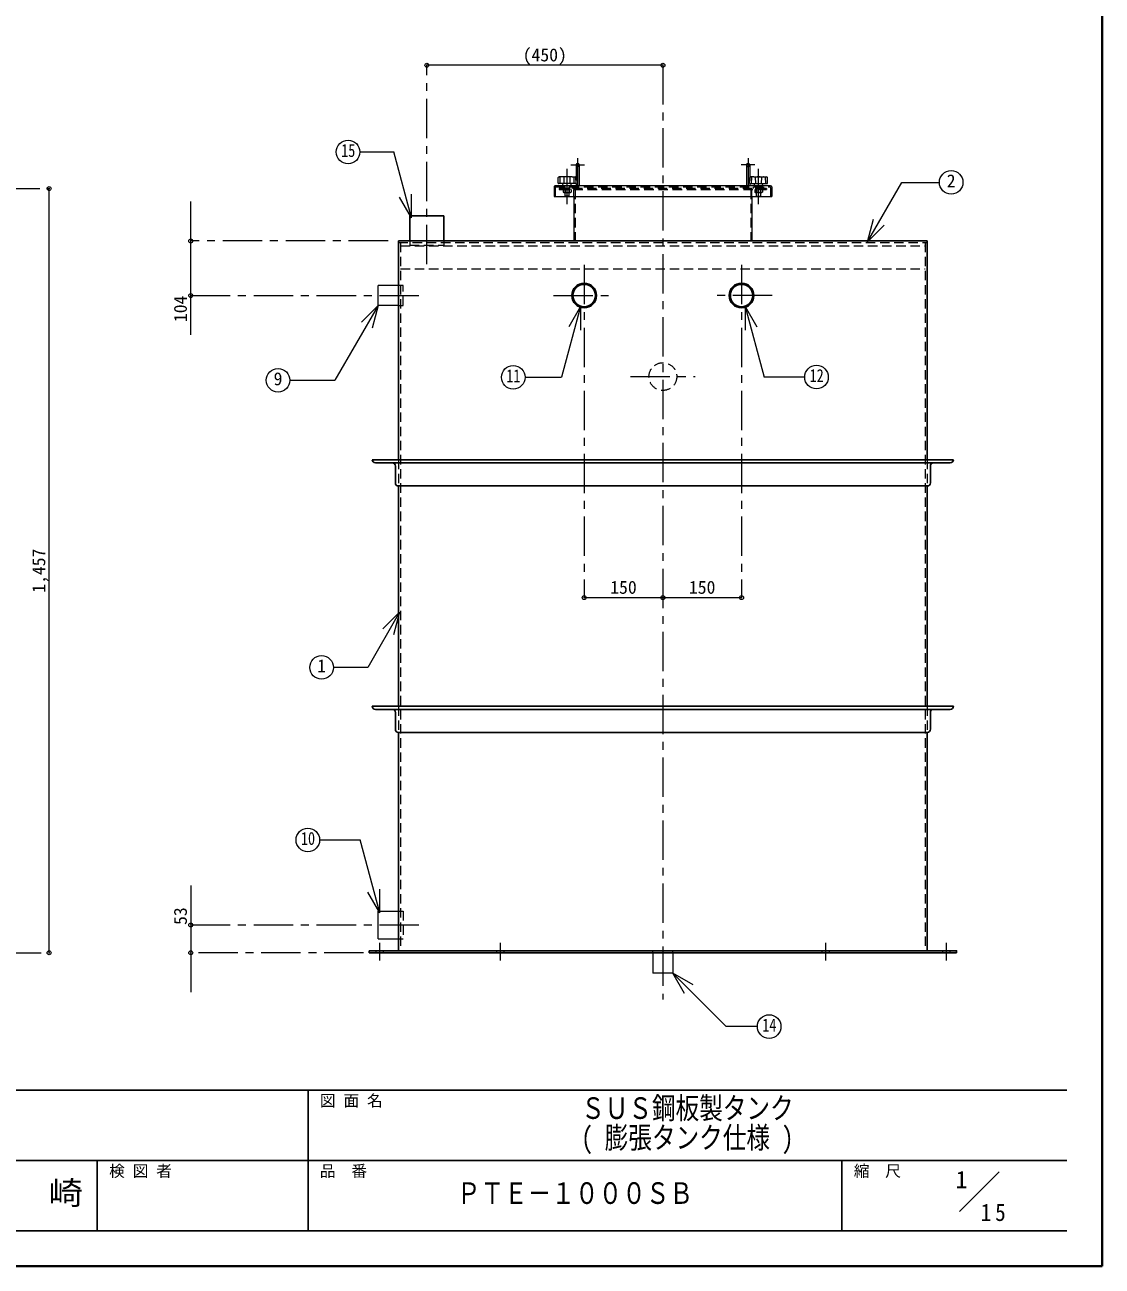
# Model space of a CAD drawing. Units: millimetres at full size, sheet at 1:15. Extents: x -3184 to 2891, y -2037 to 2178.
# Drawn here: x 837 to 2891, y -2037 to 329 of the extents above; entities that cross this region are included whole.
import ezdxf
from ezdxf.enums import TextEntityAlignment as Align

# ---------------------------------------------------------------- set-up
doc = ezdxf.new("R2010")
doc.units = ezdxf.units.MM
doc.header["$LTSCALE"] = 15
doc.header["$PDMODE"] = 32
doc.header["$PDSIZE"] = 7.5
doc.linetypes.add('CHAIN1', pattern=[8, 5, -1, 1, -1])
doc.linetypes.add('DASHED1', pattern=[1.8, 1.2, -0.6])
doc.layers.add('0-0', color=7, linetype='Continuous', lineweight=18)
doc.styles.add('ＭＳ ゴシック', font='')
doc.styles.get('ＭＳ ゴシック').set_extended_font_data('MS Gothic')

msp = doc.modelspace()

# ---------------------------------------------------------------- linework, layer by layer
at = {"layer": '0-0', "color": 1, "lineweight": 40}
for q in [(2890.8, 2177.87), (-3184.2, -2037.13)]:
    msp.add_line((2890.8, -2037.13), q, dxfattribs=at)
at = {"layer": '0-0', "color": 4, "lineweight": 9}
for p, q in [((2053.3, 252.37), (1603.3, 252.37)), ((1887.8, 62.37), (1887.8, 32.87)), ((1893.8, 62.37), (1893.8, 22.37)), ((2212.8, 62.37), (2212.8, 22.37)), ((2218.8, 62.37), (2218.8, 32.87)), ((1887.8, 27.24), (1887.8, 22.37)), ((2218.8, 27.24), (2218.8, 22.37)), ((883.3, -1439.63), (883.3, 17.37)), ((1883.8, 2.37), (1883.8, -82.63)), ((2222.8, 2.37), (2222.8, -82.63)), ((1153.3, -261.63), (1153.3, -7.63)), ((1153.3, -1311.63), (1153.3, -1514.63))]:
    msp.add_line(p, q, dxfattribs=at)
at = {"layer": '0-0', "color": 4, "linetype": 'CHAIN1', "lineweight": 9}
for p, q in [((1603.3, -126.63), (1603.3, 252.37)), ((2053.3, 252.37), (2053.3, -1528.63)), ((1890.8, 75.37), (1890.8, 22.37)), ((2215.8, 75.37), (2215.8, 22.37)), ((1870.8, -12.63), (1870.8, 54.97)), ((1877.8, 62.37), (1903.8, 62.37)), ((2228.8, 62.37), (2202.8, 62.37)), ((2235.8, -12.63), (2235.8, 54.97)), ((70.8, 17.37), (883.3, 17.37)), ((1529.3, -82.63), (1153.3, -82.63)), ((1903.3, -128.13), (1903.3, -762.63)), ((2203.3, -128.13), (2203.3, -762.63)), ((1153.3, -186.63), (1593.3, -186.63)), ((1844.8, -186.63), (1961.8, -186.63)), ((2261.8, -186.63), (2144.8, -186.63)), ((1991.8, -341.13), (2114.8, -341.13)), ((1153.3, -1386.63), (1593.3, -1386.63)), ((433.3, -1439.63), (883.3, -1439.63)), ((1482.8, -1439.63), (1153.3, -1439.63)), ((1513.3, -1420.63), (1513.3, -1454.63)), ((1743.3, -1420.63), (1743.3, -1454.63)), ((2363.3, -1420.63), (2363.3, -1454.63)), ((2593.3, -1420.63), (2593.3, -1454.63))]:
    msp.add_line(p, q, dxfattribs=at)
at = {"layer": '0-0'}
for p, q in [((1475.67, 87.04), (1540.21, 87.04)), ((1573.81, -38.35), (1540.21, 87.04)), ((1853.63, 27.58), (1853.97, 38.1)), ((1887.57, 27.17), (1854.03, 27.17)), ((1861.39, 39.96), (1855.48, 39.65)), ((1857.25, 27.17), (1857.64, 38.81)), ((1879.79, 39.97), (1861.81, 39.97)), ((1863.17, 22.74), (1862.8, 27.17)), ((1865.31, 27.17), (1864.93, 38.81)), ((1876.28, 27.17), (1876.67, 38.81)), ((1878.43, 22.74), (1878.8, 27.17)), ((1880.21, 39.96), (1886.11, 39.65)), ((1884.35, 27.17), (1883.96, 38.81)), ((1887.97, 27.58), (1887.63, 38.1)), ((2218.63, 27.58), (2218.97, 38.1)), ((2219.03, 27.17), (2252.57, 27.17)), ((2226.39, 39.96), (2220.48, 39.65)), ((2222.25, 27.17), (2222.64, 38.81)), ((2226.81, 39.97), (2244.79, 39.97)), ((2228.17, 22.74), (2227.8, 27.17)), ((2230.31, 27.17), (2229.93, 38.81)), ((2241.28, 27.17), (2241.67, 38.81)), ((2243.43, 22.74), (2243.8, 27.17)), ((2245.21, 39.96), (2251.11, 39.65)), ((2249.35, 27.17), (2248.96, 38.81)), ((2252.97, 27.58), (2252.63, 38.1)), ((1573.81, -38.35), (1551.31, 0.62)), ((1573.81, -38.35), (1573.81, 6.65)), ((1845.8, 20.37), (1845.8, 2.37)), ((1845.8, 2.37), (2260.8, 2.37)), ((2258.8, 22.37), (1847.8, 22.37)), ((2260.8, 20.37), (2260.8, 2.37)), ((2443.45, -84.26), (2455.09, -40.79)), ((2443.45, -84.26), (2475.27, -52.44)), ((1510.3, -205.63), (1510.3, -167.63)), ((1549.3, -167.63), (1510.3, -167.63)), ((1510.63, -205.36), (1428.13, -348.25)), ((1510.63, -205.36), (1478.81, -237.18)), ((1510.63, -205.36), (1498.98, -248.82)), ((1549.3, -205.63), (1510.3, -205.63)), ((1896.47, -207.57), (1860.32, -342.5)), ((1896.47, -207.57), (1873.97, -246.54)), ((1896.47, -207.57), (1896.47, -252.57)), ((2210.12, -207.57), (2210.12, -252.57)), ((2210.12, -207.57), (2232.62, -246.54)), ((2210.12, -207.57), (2246.17, -342.09)), ((1342.18, -348.25), (1428.13, -348.25)), ((1790.57, -342.5), (1860.32, -342.5)), ((2323.65, -342.09), (2246.17, -342.09)), ((1551.39, -790.32), (1490.57, -895.65)), ((1551.39, -790.32), (1519.57, -822.14)), ((1551.39, -790.32), (1539.74, -833.78)), ((1490.57, -895.65), (1425.21, -895.65)), ((1398.94, -1224.57), (1476.31, -1224.57)), ((1513.46, -1363.21), (1476.31, -1224.57)), ((1513.46, -1363.21), (1490.96, -1324.24)), ((1513.46, -1363.21), (1513.46, -1318.21)), ((1510.3, -1413.13), (1510.3, -1360.13)), ((1510.3, -1360.13), (1549.3, -1360.13)), ((1510.3, -1413.13), (1549.3, -1413.13)), ((2034.3, -1439.63), (2034.3, -1478.63)), ((2072.3, -1439.63), (2072.3, -1478.63)), ((2072.3, -1478.63), (2034.3, -1478.63)), ((2071.59, -1477.91), (2110.56, -1500.41)), ((2071.59, -1477.91), (2094.09, -1516.88)), ((2071.59, -1477.91), (2174, -1580.31)), ((2233.4, -1580.31), (2174, -1580.31)), ((2618.97, -1932.89), (2694.73, -1857.13))]:
    msp.add_line(p, q, dxfattribs=at)
at = {"layer": '0-0', "color": 4, "linetype": 'DASHED1', "lineweight": 9}
for p, q in [((1847.8, 19.37), (1847.8, 2.37)), ((1848.8, 20.37), (2257.8, 20.37)), ((1855.8, 17.37), (1855.8, 15.37)), ((2250.8, 17.37), (1855.8, 17.37)), ((1855.8, 15.37), (2250.8, 15.37)), ((1860.8, 17.37), (1860.8, 20.37)), ((1864.55, 9.87), (1877.05, 9.87)), ((1865.8, 15.37), (1865.8, 22.37)), ((1866.8, 2.87), (1866.8, 22.37)), ((1874.8, 2.87), (1866.8, 2.87)), ((1867.3, 2.37), (1866.8, 2.87)), ((1867.05, 15.07), (1867.05, 10.37)), ((1874.8, 2.87), (1874.3, 2.37)), ((1874.55, 15.07), (1874.55, 10.37)), ((1874.8, 2.87), (1874.8, 22.37)), ((1875.8, 15.37), (1875.8, 22.37)), ((1880.8, 17.37), (1880.8, 20.37)), ((1883.8, 2.37), (1883.8, 14.37)), ((1885.8, 15.37), (1885.8, -85.63)), ((2220.8, 15.37), (2220.8, -85.63)), ((2222.8, 2.37), (2222.8, 14.37)), ((2225.8, 17.37), (2225.8, 20.37)), ((2242.05, 9.87), (2229.55, 9.87)), ((2230.8, 15.37), (2230.8, 22.37)), ((2231.8, 2.87), (2231.8, 22.37)), ((2231.8, 2.87), (2239.8, 2.87)), ((2231.8, 2.87), (2232.3, 2.37)), ((2232.05, 15.07), (2232.05, 10.37)), ((2239.3, 2.37), (2239.8, 2.87)), ((2239.55, 15.07), (2239.55, 10.37)), ((2239.8, 2.87), (2239.8, 22.37)), ((2240.8, 15.37), (2240.8, 22.37)), ((2245.8, 17.37), (2245.8, 20.37)), ((2250.8, 17.37), (2250.8, 15.37)), ((2258.8, 19.37), (2258.8, 2.37)), ((1553.3, -91.63), (2553.3, -91.63)), ((1553.3, -135.63), (2553.3, -135.63)), ((1558.3, -167.63), (1549.3, -167.63)), ((1558.3, -205.63), (1558.3, -167.63)), ((1549.3, -205.63), (1558.3, -205.63)), ((1549.3, -1360.13), (1558.3, -1360.13)), ((1558.3, -1360.13), (1558.3, -1413.13)), ((1549.3, -1413.13), (1558.3, -1413.13)), ((1506.3, -1435.63), (1506.3, -1439.63)), ((1520.3, -1435.63), (1520.3, -1439.63)), ((2034.3, -1439.63), (2034.3, -1435.63)), ((2072.3, -1439.63), (2072.3, -1435.63)), ((2586.3, -1435.63), (2586.3, -1439.63)), ((2600.3, -1435.63), (2600.3, -1439.63))]:
    msp.add_line(p, q, dxfattribs=at)
at = {"layer": '0-0', "color": 5, "lineweight": 25}
for p, q in [((1635.8, -82.63), (1635.8, -34.63)), ((1549.3, -82.63), (2557.3, -82.63)), ((1549.3, -82.63), (1549.3, -499.63)), ((2557.3, -82.63), (2557.3, -499.63)), ((2607.3, -499.63), (1499.3, -499.63)), ((2601.3, -505.63), (1505.3, -505.63)), ((1543.3, -543.63), (1543.3, -511.63)), ((2563.3, -543.63), (2563.3, -511.63)), ((1549.3, -549.63), (2557.3, -549.63)), ((1549.3, -549.63), (1549.3, -969.63)), ((2557.3, -550.13), (2557.3, -969.63)), ((2607.3, -969.63), (1499.3, -969.63)), ((2601.3, -975.63), (1505.3, -975.63)), ((1543.3, -1013.63), (1543.3, -981.63)), ((2563.3, -1013.63), (2563.3, -981.63)), ((1549.3, -1019.63), (2557.3, -1019.63)), ((1549.3, -1019.63), (1549.3, -1435.63)), ((2557.3, -1019.63), (2557.3, -1435.63)), ((1493.3, -1435.63), (1493.3, -1439.63)), ((1493.3, -1439.63), (2613.3, -1439.63))]:
    msp.add_line(p, q, dxfattribs=at)
at = {"layer": '0-0', "linetype": 'DASHED1'}
for p, q in [((1549.3, -85.63), (2557.3, -85.63)), ((1553.3, -85.63), (1553.3, -1435.63)), ((1635.8, -82.63), (1635.8, -90.63)), ((2553.3, -85.63), (2553.3, -1435.63)), ((1549.3, -499.63), (1549.3, -549.63)), ((2557.3, -499.63), (2557.3, -549.63)), ((1549.3, -969.63), (1549.3, -1019.63)), ((2557.3, -969.63), (2557.3, -1019.63)), ((1736.3, -1435.63), (1736.3, -1439.63)), ((1750.3, -1435.63), (1750.3, -1439.63)), ((2356.3, -1435.63), (2356.3, -1439.63)), ((2370.3, -1435.63), (2370.3, -1439.63))]:
    msp.add_line(p, q, dxfattribs=at)
at = {"layer": '0-0', "color": 6, "lineweight": 25}
for p, q in [((-3116.7, -1701.77), (2823.3, -1701.77)), ((1376.87, -1969.63), (1376.87, -1701.77)), ((2823.3, -1835.7), (-230.27, -1835.7)), ((975.08, -1969.63), (975.08, -1835.7)), ((2394.73, -1969.63), (2394.73, -1835.7)), ((2823.3, -1969.63), (-3116.7, -1969.63))]:
    msp.add_line(p, q, dxfattribs=at)
at = {"layer": '0-0'}
msp.add_lwpolyline([(2443.45, -84.26), (2508.91, 29.12), (2580.4, 29.12)], dxfattribs=at)
at = {"layer": '0-0', "color": 4, "linetype": 'DASHED1', "lineweight": 9}
for points in [[(1863.32, 15.07), (1863.32, 10.37), (1864.55, 9.87)], [(1878.28, 15.07), (1878.28, 10.37), (1877.05, 9.87)], [(2228.32, 15.07), (2228.32, 10.37), (2229.55, 9.87)], [(2243.28, 15.07), (2243.28, 10.37), (2242.05, 9.87)]]:
    msp.add_lwpolyline(points, dxfattribs=at)
at = {"layer": '0-0', "color": 5, "lineweight": 25}
for points in [[(1570.8, -82.63), (1570.8, -34.63), (1635.8, -34.63)], [(1493.3, -1435.63), (2613.3, -1435.63), (2613.3, -1439.63)]]:
    msp.add_lwpolyline(points, dxfattribs=at)
at = {"layer": '0-0', "linetype": 'DASHED1'}
msp.add_lwpolyline([(1570.8, -82.63), (1570.8, -90.63), (1635.8, -90.63)], dxfattribs=at)
at = {"layer": '0-0', "color": 4, "lineweight": 9}
msp.add_lwpolyline([(1903.3, -762.63), (2053.3, -762.63), (2203.3, -762.63)], dxfattribs=at)
at = {"layer": '0-0'}
for centre in [(1453.17, 87.04), (2602.9, 29.12), (1319.68, -348.25), (1768.07, -342.5), (2346.15, -342.09), (1402.71, -895.65), (1376.44, -1224.57), (2255.9, -1580.31)]:
    msp.add_circle(centre, 22.5, dxfattribs=at)
at = {"layer": '0-0', "color": 5, "lineweight": 25}
for centre, radius in [((1903.3, -186.63), 23.5), ((1903.3, -186.63), 21.35), ((2203.3, -186.63), 23.5), ((2203.3, -186.63), 21.35)]:
    msp.add_circle(centre, radius, dxfattribs=at)
at = {"layer": '0-0', "color": 4, "linetype": 'DASHED1', "lineweight": 9}
msp.add_circle((2053.3, -341.13), 26.5, dxfattribs=at)
at = {"layer": '0-0', "color": 4, "lineweight": 9}
for centre, start in [((1890.8, 62.37), 360), ((2215.8, 62.37), 0)]:
    msp.add_arc(centre, 3, start, 180, dxfattribs=at)
at = {"layer": '0-0', "color": 4, "linetype": 'DASHED1', "lineweight": 9}
for centre, radius, start, end in [((1890.8, 62.37), 3, 180, 0), ((2215.8, 62.37), 3, 180, 360), ((1848.8, 19.37), 1, 90, 180), ((1863.62, 15.07), 0.3, 90, 180), ((1864.31, 17.52), 7.65, 271.74524, 290.89913), ((1866.75, 15.07), 0.3, 0, 90), ((1867.35, 15.07), 0.3, 90, 180), ((1870.8, 24.2), 14.33, 254.82182, 285.17818), ((1874.25, 15.07), 0.3, 0, 90), ((1874.85, 15.07), 0.3, 90, 180), ((1877.28, 17.52), 7.65, 249.10087, 268.25476), ((1877.98, 15.07), 0.3, 0, 90), ((1882.8, 14.37), 1, 0, 90), ((1883.8, 15.37), 2, 0, 90), ((2222.8, 15.37), 2, 90, 180), ((2223.8, 14.37), 1, 90, 180), ((2228.62, 15.07), 0.3, 90, 180), ((2229.31, 17.52), 7.65, 271.74524, 290.89913), ((2231.75, 15.07), 0.3, 0, 90), ((2232.35, 15.07), 0.3, 90, 180), ((2235.8, 24.2), 14.33, 254.82182, 285.17818), ((2239.25, 15.07), 0.3, 0, 90), ((2239.85, 15.07), 0.3, 90, 180), ((2242.28, 17.52), 7.65, 249.10087, 268.25476), ((2242.98, 15.07), 0.3, 0, 90), ((2257.8, 19.37), 1, 0, 90)]:
    msp.add_arc(centre, radius, start, end, dxfattribs=at)
at = {"layer": '0-0'}
for centre, radius, start, end in [((1854.03, 27.57), 0.4, 178.15415, 270), ((1855.57, 38.05), 1.6, 93.01913, 178.15415), ((1855.19, 37.51), 1.66, 93.02757, 128.73305), ((1855.26, 31.2), 7.97, 72.62002, 91.09064), ((1861.81, 31.97), 8, 90, 93.01913), ((1865.33, 38.82), 0.4, 97.29873, 181.90915), ((1870.8, -3.9), 43.47, 82.70127, 97.29873), ((1876.27, 38.82), 0.4, 358.09085, 82.70127), ((1879.79, 31.97), 8, 86.98087, 90), ((1886.34, 31.2), 7.97, 88.90936, 107.37998), ((1886.03, 38.05), 1.6, 1.84585, 86.98087), ((1886.4, 37.51), 1.66, 51.26695, 86.97243), ((1887.57, 27.57), 0.4, 270, 1.84585), ((2219.03, 27.57), 0.4, 178.15415, 270), ((2220.57, 38.05), 1.6, 93.01913, 178.15415), ((2220.19, 37.51), 1.66, 93.02757, 128.73305), ((2220.26, 31.2), 7.97, 72.62002, 91.09064), ((2226.81, 31.97), 8, 90, 93.01913), ((2230.33, 38.82), 0.4, 97.29873, 181.90915), ((2235.8, -3.9), 43.47, 82.70127, 97.29873), ((2241.27, 38.82), 0.4, 358.09085, 82.70127), ((2244.79, 31.97), 8, 86.98087, 90), ((2251.34, 31.2), 7.97, 88.90936, 107.37998), ((2251.03, 38.05), 1.6, 1.84585, 86.98087), ((2251.4, 37.51), 1.66, 51.26695, 86.97243), ((2252.57, 27.57), 0.4, 270, 1.84585), ((1847.8, 20.37), 2, 90, 180), ((1863.57, 22.77), 0.4, 184.76364, 270), ((1878.03, 22.77), 0.4, 270, 355.23636), ((2228.57, 22.77), 0.4, 184.76364, 270), ((2243.03, 22.77), 0.4, 270, 355.23636), ((2258.8, 20.37), 2, 0, 90)]:
    msp.add_arc(centre, radius, start, end, dxfattribs=at)
at = {"layer": '0-0', "color": 5, "lineweight": 25}
for centre, start, end in [((1505.3, -499.63), 180, 270), ((1537.3, -511.63), 0, 90), ((2569.3, -511.63), 90, 180), ((2601.3, -499.63), 270, 0), ((1549.3, -543.63), 180, 270), ((2557.3, -543.63), 270, 0), ((1505.3, -969.63), 180, 270), ((2601.3, -969.63), 270, 0), ((1537.3, -981.63), 0, 90), ((2569.3, -981.63), 90, 180), ((1549.3, -1013.63), 180, 270), ((2557.3, -1013.63), 270, 0)]:
    msp.add_arc(centre, 6, start, end, dxfattribs=at)
at = {"layer": '0-0', "color": 1}
for p in [(1603.3, 252.37), (2053.3, 252.37), (883.3, 17.37), (1153.3, -82.63), (1153.3, -186.63), (1903.3, -762.63), (2053.3, -762.63), (2203.3, -762.63), (1153.3, -1386.63), (883.3, -1439.63), (1153.3, -1439.63)]:
    msp.add_point(p, dxfattribs=at)

# ---------------------------------------------------------------- texts
at = {"layer": '0-0', "style": 'ＭＳ ゴシック'}
for s, height, p in [('(450)', 24.74, (1786.11, 252.37)), ('2', 24.74, (2594.46, 12.24)), ('9', 24.74, (1311.25, -365.12)), ('150', 24.74, (1952.99, -762.63)), ('150', 24.74, (2102.99, -762.63)), ('1', 24.74, (1394.27, -912.53)), ('図 面 名', 21.99, (1399.37, -1739.27)), ('検 図 者', 21.99, (997.58, -1873.2)), ('品\u3000番', 21.99, (1399.37, -1873.2)), ('縮\u3000尺', 21.99, (2417.23, -1873.2)), ('1', 32.99, (2611.35, -1898.42))]:
    msp.add_text(s, height=height, dxfattribs=at).set_placement(p, align=Align.BOTTOM_LEFT)
for s, height, width, p in [('15', 24.74, 0.8, (1440.05, 70.16)), ('11', 24.74, 0.8, (1754.94, -359.37)), ('12', 24.74, 0.8, (2333.03, -358.96)), ('10', 24.74, 0.8, (1363.32, -1241.44)), ('14', 24.74, 0.8, (2242.78, -1597.19)), ('ＳＵＳ鋼板製タンク', 41.24, 0.8, (1897.58, -1768.74)), ('( 膨張タンク仕様 )', 41.24, 0.8, (1897.58, -1824.99)), ('千\u3000崎', 43.99, 1.1, (750.08, -1932.67)), ('ＰＴＥ－１０００ＳＢ', 41.24, 0.8, (1660.8, -1930.79))]:
    msp.add_text(s, height=height, dxfattribs=dict(at, width=width)).set_placement(p, align=Align.BOTTOM_LEFT)
for s, p in [('104', (1153.3, -237.26)), ('1,457', (883.3, -753.32)), ('53', (1153.3, -1386.63))]:
    msp.add_text(s, height=24.74, rotation=90, dxfattribs=at).set_placement(p, align=Align.BOTTOM_LEFT)
at = {"layer": '0-0', "insert": (2659.3, -1951.48), "char_height": 32.99, "attachment_point": 7, "style": 'ＭＳ ゴシック'}
msp.add_mtext('\\T1.36;\\W0.9;15', dxfattribs=at)

doc.saveas('drawing.dxf')
